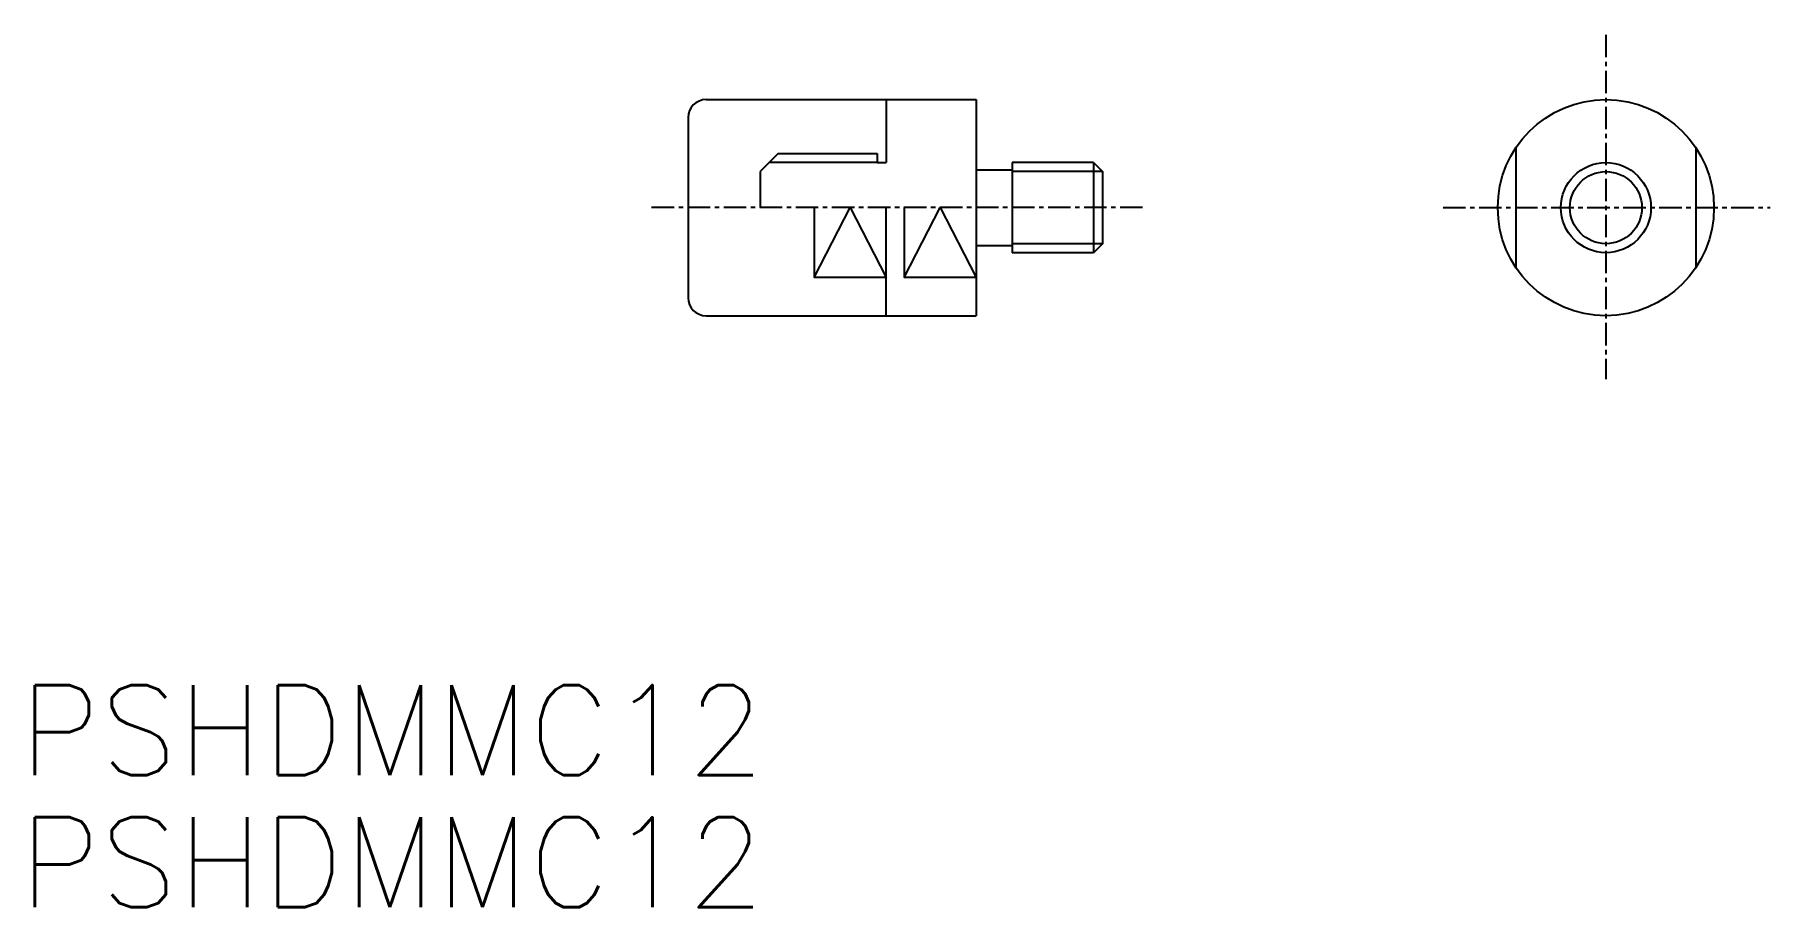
# Model space of a CAD drawing. Extents: x 361.6 to 457.9, y -38.8 to 9.6.
import ezdxf

# ---------------------------------------------------------------- set-up
doc = ezdxf.new("R2010")
doc.units = 0
doc.linetypes.add('CENTER', pattern=[2, 1.25, -0.25, 0.25, -0.25])
doc.layers.get('0').update_dxf_attribs({"linetype": 'CONTINUOUS'})
doc.layers.add('CENTER', color=1, linetype='CENTER')
doc.styles.get("Standard").update_dxf_attribs({"font": 'txt.shx'})

msp = doc.modelspace()

# ---------------------------------------------------------------- linework, layer by layer
at = {"color": 7, "linetype": 'CONTINUOUS'}
for p, q in [((398.851, 6.017), (413.851, 6.017)), ((408.851, 6.017), (408.851, 2.517)), ((413.851, 6.017), (413.851, -5.983)), ((397.851, 5.017), (397.851, -4.983)), ((402.851, 3.017), (401.851, 2.017)), ((402.851, 3.017), (408.351, 3.017)), ((408.351, 3.017), (408.351, 2.517)), ((443.797, 3.333), (443.797, -3.3)), ((453.797, 3.333), (453.797, -3.3)), ((401.851, 2.017), (401.851, 0.017)), ((413.851, 2.117), (415.851, 2.117)), ((420.351, 2.517), (415.851, 2.517)), ((415.851, 2.517), (415.851, 2.517)), ((415.851, 2.517), (415.851, -2.483)), ((420.351, 2.517), (420.851, 2.017)), ((420.351, 2.517), (420.351, -2.483)), ((420.851, 2.017), (420.851, -1.983)), ((404.851, 0.017), (404.851, -3.856)), ((408.851, -5.983), (408.851, 0.017)), ((409.851, 0.017), (409.851, -3.856)), ((413.851, -2.083), (415.851, -2.083)), ((420.351, -2.483), (415.851, -2.483)), ((415.851, -2.483), (415.851, -2.483)), ((420.851, -1.983), (420.351, -2.483)), ((408.851, -3.856), (404.851, -3.856)), ((413.851, -3.856), (409.851, -3.856)), ((398.851, -5.983), (413.851, -5.983))]:
    msp.add_line(p, q, dxfattribs=at)
at = {"linetype": 'CONTINUOUS'}
for p, q in [((402.851, 3.017), (408.351, 3.017)), ((408.351, 2.517), (408.851, 2.517))]:
    msp.add_line(p, q, dxfattribs=at)
at = {"color": 3, "linetype": 'CONTINUOUS'}
for p, q in [((408.351, 2.517), (402.351, 2.517)), ((420.851, 2.017), (415.851, 2.017)), ((404.851, -3.856), (406.851, 0.017)), ((406.851, 0.017), (408.851, -3.856)), ((409.851, -3.856), (411.851, 0.017)), ((411.851, 0.017), (413.851, -3.856)), ((420.851, -1.983), (415.851, -1.983))]:
    msp.add_line(p, q, dxfattribs=at)
at = {"color": 7, "linetype": 'CONTINUOUS'}
for radius in [6, 2.5]:
    msp.add_circle((448.797, 0.017), radius, dxfattribs=at)
at = {"color": 3, "linetype": 'CONTINUOUS'}
msp.add_circle((448.797, 0.017), 2, dxfattribs=at)
at = {"color": 7, "linetype": 'CONTINUOUS'}
for centre, start, end in [((398.851, 5.017), 90, 180), ((398.851, -4.983), 180, 270)]:
    msp.add_arc(centre, 1, start, end, dxfattribs=at)
at = {"layer": 'CENTER', "color": 1, "linetype": 'CENTER'}
for p, q in [((448.797, 9.621), (448.797, -9.508)), ((423.082, 0.017), (395.639, 0.017)), ((439.759, 0.017), (457.922, 0.017))]:
    msp.add_line(p, q, dxfattribs=at)

# ---------------------------------------------------------------- texts
at = {"color": 7, "linetype": 'CONTINUOUS'}
for p in [(360.731, -31.495), (360.731, -38.834)]:
    msp.add_text('PSHDMMC12', height=5, dxfattribs=at).set_placement(p)

doc.saveas('drawing.dxf')
